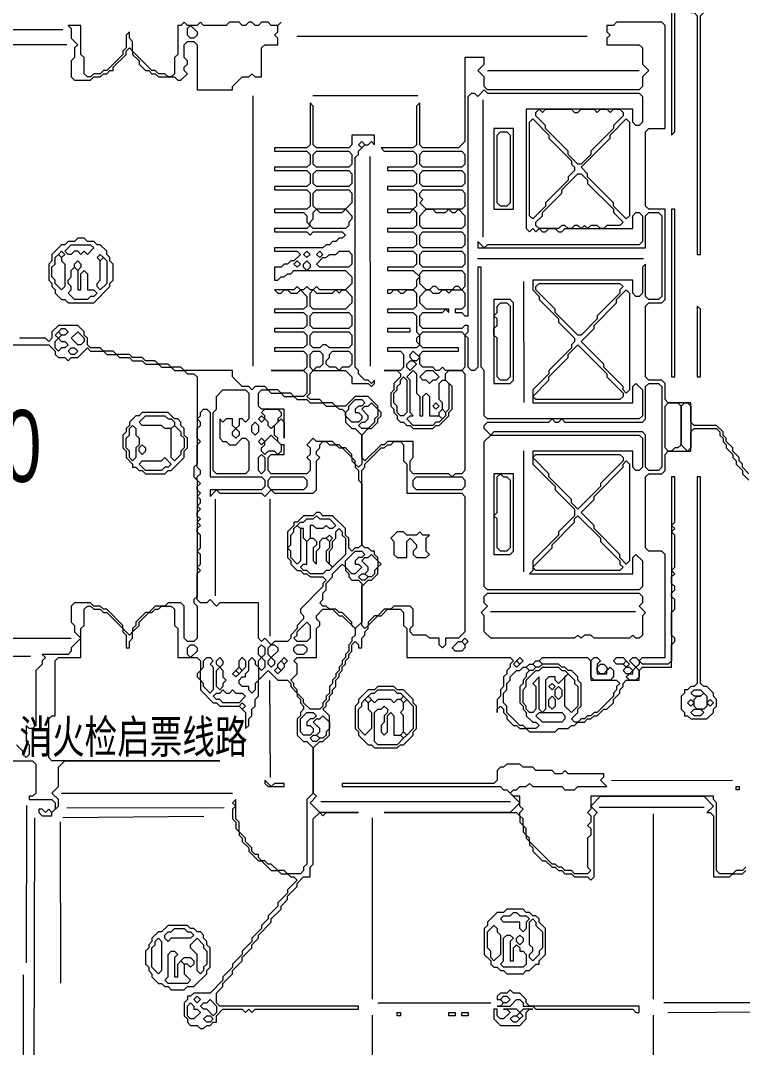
# Model space of a CAD drawing. Extents: x 10 to 1972, y 14 to 1392.
# Drawn here: x 486.3 to 710, y 535.1 to 853.5 of the extents above; entities that cross this region are included whole.
import ezdxf

# ---------------------------------------------------------------- set-up
doc = ezdxf.new("R2010")
doc.units = 0
for name, color, linetype, lineweight in [('OCR_TEXT', 6, 'Continuous', 0), ('TEXT_FALLBACK_OUTLINE', 2, 'Continuous', 0), ('TRACE_CURVE', 6, 'Continuous', 0), ('TRACE_STRAIGHT', 5, 'Continuous', 0), ('TRACE_TEXT_SYMBOL', 6, 'Continuous', 0)]:
    doc.layers.add(name, color=color, linetype=linetype, lineweight=lineweight)
doc.styles.add('wqy-unicode', font='wqy-unicode.lff')

msp = doc.modelspace()

# ---------------------------------------------------------------- linework, layer by layer
at = {"layer": 'TEXT_FALLBACK_OUTLINE', "color": 2}
for points in [[(633, 547), (633, 544), (635, 542), (641, 542), (643, 544), (643, 546), (644, 547), (645, 547), (642, 547), (641, 546), (640, 547), (636, 547), (637, 547), (638, 546), (636, 544), (635, 544), (634, 545), (634, 547)], [(638, 544), (639, 545), (640, 545), (641, 544), (640, 543), (639, 543)], [(640, 545), (641, 546), (642, 545), (641, 544)]]:
    msp.add_lwpolyline(points, close=True, dxfattribs=at)
at = {"layer": 'TRACE_CURVE', "color": 6}
for points in [[(694, 866), (692, 864), (692, 862), (691, 861), (692, 860), (692, 858), (694, 856), (695, 856), (696, 855), (696, 781), (697, 781), (697, 855), (699, 857), (700, 857), (701, 858), (701, 860), (702, 861), (709, 861), (703, 861), (701, 863), (701, 864), (699, 866)], [(646, 825), (647, 826), (648, 825), (649, 826), (657, 826), (658, 825), (659, 825), (660, 826), (664, 826), (665, 825), (666, 826), (668, 826), (669, 825), (670, 826), (672, 826), (673, 825), (673, 824), (670, 821), (670, 820), (663, 813), (663, 812), (660, 809), (659, 809), (656, 812), (656, 813), (649, 820), (649, 821), (646, 824)], [(644, 822), (645, 823), (650, 818), (650, 817), (657, 810), (657, 809), (658, 808), (658, 807), (656, 805), (656, 804), (649, 797), (649, 796), (645, 792), (644, 793)], [(674, 823), (675, 822), (675, 793), (674, 792), (670, 796), (670, 797), (662, 805), (662, 806), (660, 808), (669, 817), (669, 818)], [(591, 815), (592, 816), (593, 815), (592, 814)], [(577, 812), (578, 813), (588, 813), (589, 812), (589, 809), (588, 808), (578, 808), (577, 809)], [(610, 812), (611, 813), (623, 813), (624, 812), (624, 809), (623, 808), (611, 808), (610, 809)], [(577, 806), (578, 807), (588, 807), (589, 806), (589, 803), (588, 802), (578, 802), (577, 803)], [(610, 806), (611, 807), (623, 807), (624, 806), (624, 803), (623, 802), (611, 802), (610, 803)], [(659, 806), (660, 806), (662, 804), (662, 803), (670, 795), (670, 794), (673, 791), (672, 790), (668, 790), (667, 789), (666, 789), (665, 790), (663, 790), (662, 789), (661, 790), (660, 789), (659, 790), (658, 790), (657, 789), (656, 789), (655, 790), (654, 790), (653, 789), (647, 789), (646, 790), (646, 791), (648, 793), (648, 794), (654, 800), (654, 801)], [(577, 800), (578, 801), (588, 801), (589, 800), (589, 797), (587, 795), (578, 795), (577, 796)], [(610, 800), (611, 801), (623, 801), (624, 800), (624, 796), (623, 795), (612, 795), (610, 797), (611, 798), (610, 799)], [(577, 794), (578, 795), (579, 794), (586, 794), (587, 795), (589, 793), (589, 792), (588, 791), (588, 790), (587, 789), (577, 789), (576, 790), (576, 791), (577, 792)], [(612, 795), (614, 795), (615, 794), (618, 794), (619, 795), (620, 794), (621, 794), (622, 795), (624, 793), (624, 790), (623, 789), (611, 789), (610, 790), (610, 793)], [(610, 787), (611, 788), (623, 788), (624, 787), (624, 784), (623, 783), (611, 783), (610, 784)], [(574, 781), (575, 782), (576, 781), (575, 780)], [(584, 781), (585, 782), (588, 782), (589, 781), (589, 778), (588, 777), (579, 777), (578, 778), (580, 780), (581, 780), (582, 781)], [(578, 781), (579, 782), (580, 781), (579, 780)], [(610, 781), (611, 782), (623, 782), (624, 781), (624, 778), (623, 777), (611, 777), (610, 778)], [(571, 778), (572, 779), (573, 778), (572, 777)], [(574, 778), (575, 779), (576, 778), (576, 777), (575, 776), (574, 777)], [(610, 775), (611, 776), (623, 776), (624, 775), (624, 771), (623, 770), (622, 771), (621, 771), (620, 770), (616, 770), (615, 771), (614, 771), (613, 770), (612, 770), (610, 772)], [(646, 771), (647, 772), (672, 772), (673, 771), (672, 770), (672, 769), (665, 762), (665, 761), (660, 756), (659, 756), (652, 763), (652, 764), (646, 770)], [(576, 769), (577, 770), (578, 769), (583, 769), (584, 770), (585, 769), (586, 770), (587, 770), (589, 768), (589, 766), (587, 764), (577, 764), (576, 765)], [(674, 770), (675, 769), (675, 739), (674, 738), (673, 739), (673, 740), (667, 746), (667, 747), (660, 754), (664, 758), (664, 759), (671, 766), (671, 767)], [(576, 762), (577, 763), (588, 763), (589, 762), (589, 759), (588, 758), (577, 758), (576, 759)], [(498, 757), (499, 758), (500, 758), (501, 757), (500, 756), (499, 756)], [(497, 756), (498, 757), (499, 756), (498, 755)], [(497, 754), (498, 755), (499, 754), (500, 754), (501, 753), (500, 752), (499, 752), (498, 751), (497, 752)], [(504, 757), (506, 755), (506, 754), (505, 753), (504, 753), (502, 755)], [(576, 756), (577, 757), (588, 757), (589, 756), (589, 753), (588, 752), (582, 752), (581, 753), (580, 753), (579, 752), (577, 752), (576, 753)], [(610, 756), (611, 757), (623, 757), (624, 756), (624, 746), (623, 745), (618, 745), (617, 746), (616, 745), (615, 745), (614, 746), (611, 746), (610, 747), (610, 750), (611, 751), (622, 751), (622, 752), (611, 752), (610, 753)], [(501, 751), (502, 752), (503, 752), (504, 751), (503, 750), (502, 750)], [(659, 753), (668, 744), (668, 743), (673, 738), (673, 737), (672, 736), (646, 736), (645, 737), (650, 742), (650, 743), (656, 749), (656, 750)], [(576, 750), (577, 751), (579, 751), (580, 750), (580, 747), (579, 746), (578, 746), (577, 745), (576, 746)], [(582, 750), (583, 751), (588, 751), (589, 750), (589, 747), (588, 746), (586, 746), (585, 745), (584, 746), (582, 746), (581, 747), (581, 748), (582, 749)], [(607, 750), (608, 751), (610, 749), (609, 748), (608, 748), (607, 749)], [(606, 747), (607, 748), (608, 748), (609, 747), (607, 745), (606, 746)], [(608, 745), (609, 744), (609, 738), (610, 737), (610, 731), (611, 731), (611, 737), (612, 738), (613, 737), (613, 731), (616, 731), (617, 730), (616, 729), (615, 729), (614, 728), (608, 728), (606, 730), (607, 731), (608, 731), (607, 732), (607, 742), (606, 743)], [(612, 745), (614, 745), (616, 743), (615, 742), (614, 742), (613, 741), (612, 742), (611, 742), (610, 743)], [(604, 742), (605, 743), (606, 742), (606, 732), (605, 731), (604, 731), (603, 732), (603, 734), (602, 735), (602, 738), (603, 739), (603, 740), (604, 741)], [(616, 741), (617, 742), (618, 742), (619, 741), (619, 733), (618, 732), (617, 733), (617, 735), (616, 736)], [(549, 739), (556, 739), (557, 738), (557, 730), (556, 729), (555, 730), (554, 730), (554, 728), (553, 727), (552, 728), (552, 730), (550, 730), (549, 729), (548, 730), (548, 724), (549, 723), (550, 723), (551, 722), (553, 722), (555, 724), (556, 724), (557, 723), (557, 714), (556, 713), (547, 713), (546, 714), (546, 732), (547, 733), (547, 737)], [(560, 738), (561, 739), (563, 739), (564, 738), (567, 738), (568, 737), (571, 737), (572, 736), (575, 736), (576, 735), (580, 735), (581, 734), (584, 734), (585, 733), (586, 733), (587, 732), (587, 729), (589, 727), (590, 727), (592, 725), (592, 716), (591, 715), (590, 716), (590, 717), (589, 718), (589, 719), (587, 721), (586, 721), (585, 722), (584, 722), (583, 723), (578, 723), (577, 724), (575, 722), (576, 721), (576, 719), (575, 718), (576, 717), (576, 714), (575, 713), (564, 713), (563, 714), (563, 718), (564, 719), (568, 719), (568, 722), (567, 722), (566, 723), (566, 724), (565, 725), (565, 728), (567, 730), (568, 729), (568, 724), (568, 733), (561, 733), (560, 734)], [(680, 740), (681, 741), (684, 741), (685, 740), (685, 715), (684, 714), (681, 714), (680, 715), (680, 725), (679, 726), (633, 726), (632, 725), (630, 727), (630, 728), (631, 729), (650, 729), (651, 730), (652, 729), (653, 729), (654, 730), (655, 729), (679, 729), (680, 730)], [(590, 736), (592, 736), (593, 735), (592, 734), (591, 734), (590, 733), (590, 732), (591, 732), (592, 731), (592, 730), (591, 729), (589, 729), (587, 731), (587, 732), (588, 733), (588, 734)], [(561, 732), (562, 733), (566, 733), (567, 732), (567, 731), (566, 730), (566, 729), (564, 727), (563, 728), (563, 729), (562, 730), (562, 731)], [(594, 734), (595, 735), (597, 733), (597, 731), (596, 730), (596, 729), (594, 727), (592, 727), (591, 728), (592, 729), (593, 729), (594, 730), (594, 731), (592, 733), (593, 734)], [(614, 734), (615, 735), (616, 734), (615, 733)], [(616, 732), (617, 733), (618, 732), (618, 731), (617, 730), (616, 731)], [(686, 734), (687, 735), (690, 735), (691, 734), (691, 722), (690, 721), (689, 721), (688, 720), (687, 720), (686, 721)], [(691, 734), (692, 735), (693, 735), (694, 734), (694, 721), (693, 720), (691, 722)], [(560, 730), (561, 731), (562, 730), (561, 729)], [(552, 726), (553, 727), (554, 726), (554, 725), (553, 724), (552, 725)], [(558, 728), (559, 729), (560, 728), (560, 726), (559, 725), (558, 726)], [(560, 723), (561, 724), (562, 723), (561, 722)], [(564, 725), (567, 722), (567, 720), (566, 719), (565, 720), (563, 720), (562, 719), (561, 720), (561, 721), (562, 722), (562, 723)], [(601, 722), (602, 723), (604, 723), (605, 722), (605, 717), (606, 716), (606, 707), (623, 707), (624, 706), (624, 664), (622, 662), (618, 662), (618, 660), (617, 659), (616, 660), (616, 662), (613, 662), (612, 663), (608, 663), (607, 664), (607, 665), (608, 666), (608, 671), (607, 672), (602, 672), (601, 671), (599, 671), (597, 669), (596, 669), (594, 667), (594, 666), (593, 665), (592, 666), (592, 678), (594, 680), (595, 680), (597, 682), (597, 684), (598, 685), (597, 686), (597, 687), (596, 688), (596, 689), (595, 689), (594, 690), (593, 690), (592, 691), (592, 714), (593, 715), (593, 716), (598, 721), (599, 721), (600, 722)], [(632, 725), (678, 725), (679, 724), (679, 715), (678, 714), (677, 714), (676, 715), (676, 720), (645, 720), (645, 716), (652, 709), (652, 708), (658, 702), (658, 700), (653, 695), (653, 694), (645, 686), (645, 683), (644, 682), (676, 682), (676, 687), (677, 688), (679, 686), (679, 678), (678, 677), (631, 677), (630, 678), (630, 723)], [(560, 718), (561, 719), (562, 718), (562, 714), (561, 713), (560, 714)], [(645, 718), (646, 719), (672, 719), (673, 718), (673, 717), (666, 710), (666, 709), (659, 702), (657, 704), (657, 705), (650, 712), (650, 713)], [(673, 716), (674, 717), (675, 716), (675, 686), (674, 685), (672, 687), (672, 688), (664, 696), (664, 697), (660, 701), (664, 705), (664, 706), (673, 715)], [(563, 711), (564, 712), (574, 712), (575, 711), (575, 709), (574, 708), (564, 708), (563, 709)], [(608, 711), (609, 712), (623, 712), (624, 711), (624, 709), (623, 708), (609, 708), (608, 709)], [(696, 712), (696, 648), (695, 647), (694, 647), (693, 646), (692, 646), (692, 645), (691, 644), (691, 640), (692, 639), (692, 638), (693, 638), (694, 637), (699, 637), (701, 639), (701, 640), (702, 641), (702, 643), (701, 644), (701, 645), (699, 647), (698, 647), (697, 648), (697, 712)], [(577, 699), (578, 700), (579, 699), (582, 699), (584, 697), (583, 696), (582, 696), (581, 697), (580, 696), (578, 696), (577, 697), (576, 697), (576, 693), (575, 692), (574, 693), (574, 696), (573, 696), (572, 697), (573, 698), (574, 698), (575, 699)], [(658, 699), (659, 700), (666, 693), (666, 692), (672, 686), (672, 685), (673, 684), (672, 683), (646, 683), (645, 684), (651, 690), (651, 691), (658, 698)], [(571, 696), (572, 697), (573, 696), (573, 686), (572, 685), (570, 687), (570, 689), (569, 690), (570, 691), (570, 694), (571, 695)], [(584, 695), (585, 696), (586, 695), (586, 694), (587, 693), (587, 688), (583, 684), (582, 685), (582, 689), (583, 690), (583, 692), (584, 693)], [(575, 692), (576, 693), (577, 693), (578, 692), (578, 691), (577, 690), (577, 686), (578, 685), (578, 689), (579, 690), (579, 692), (580, 693), (581, 693), (582, 692), (582, 690), (581, 689), (581, 686), (583, 684), (582, 683), (581, 683), (580, 682), (576, 682), (575, 683), (574, 683), (573, 684), (574, 685), (575, 685)], [(581, 693), (582, 694), (583, 693), (582, 692)], [(590, 689), (592, 689), (593, 688), (592, 687), (591, 687), (590, 686), (590, 685), (591, 685), (592, 684), (590, 682), (589, 682), (587, 684), (587, 686)], [(594, 687), (595, 688), (597, 686), (597, 684), (596, 683), (596, 682), (595, 681), (594, 681), (593, 682), (594, 683), (594, 684), (592, 686), (593, 687)], [(586, 685), (587, 684), (587, 683), (588, 682), (588, 681), (589, 680), (591, 680), (592, 679), (592, 667), (590, 665), (589, 666), (589, 667), (586, 670), (585, 670), (584, 671), (582, 671), (581, 672), (580, 672), (579, 673), (580, 674), (580, 676), (581, 677), (581, 679), (583, 681), (583, 682)], [(591, 681), (592, 682), (593, 682), (594, 681), (593, 680), (592, 680)], [(630, 675), (631, 676), (678, 676), (679, 675), (679, 673), (678, 672), (680, 670), (679, 669), (679, 663), (678, 662), (677, 662), (676, 663), (675, 662), (664, 662), (663, 663), (661, 663), (660, 662), (659, 663), (658, 662), (632, 662), (630, 664), (630, 669), (629, 670), (631, 672), (630, 673)], [(580, 671), (583, 671), (585, 669), (586, 669), (590, 665), (590, 663), (589, 662), (589, 661), (588, 660), (588, 658), (587, 657), (587, 656), (586, 655), (586, 654), (585, 653), (585, 652), (584, 651), (584, 650), (583, 649), (583, 648), (582, 647), (582, 645), (581, 644), (581, 643), (580, 642), (580, 641), (579, 640), (576, 640), (574, 642), (574, 643), (572, 645), (572, 646), (571, 647), (571, 648), (570, 649), (572, 651), (572, 654), (571, 655), (572, 656), (578, 656), (578, 665), (579, 666), (579, 667), (578, 668), (578, 669)], [(575, 667), (576, 666), (576, 662), (575, 661), (572, 661), (571, 662), (572, 663), (572, 664)], [(538, 659), (539, 660), (540, 660), (541, 659), (541, 658), (539, 656), (538, 657)], [(560, 659), (561, 660), (562, 659), (562, 657), (561, 656), (560, 657)], [(563, 659), (564, 660), (565, 660), (566, 659), (566, 658), (564, 656), (563, 657)], [(571, 659), (572, 660), (574, 660), (575, 659), (575, 658), (574, 657), (572, 657), (571, 658)], [(622, 661), (623, 661), (624, 660), (624, 659), (623, 658), (621, 658), (620, 659)], [(623, 661), (624, 662), (625, 661), (624, 660)], [(543, 655), (544, 656), (545, 656), (546, 655), (545, 654), (546, 653), (546, 646), (545, 645), (543, 647), (543, 648), (542, 649), (542, 652), (543, 653)], [(547, 655), (548, 656), (549, 655), (549, 654), (548, 653), (547, 654)], [(557, 655), (558, 656), (559, 655), (559, 654), (560, 653), (560, 649), (559, 648), (559, 646), (558, 645), (557, 646), (557, 647), (555, 647), (554, 648), (554, 649), (555, 650), (556, 650), (556, 651), (557, 652)], [(554, 655), (555, 656), (556, 655), (556, 653), (555, 652), (554, 653)], [(560, 655), (561, 656), (562, 655), (562, 653), (561, 652), (560, 653)], [(563, 655), (564, 656), (565, 655), (565, 654), (564, 653), (563, 654)], [(567, 655), (568, 656), (569, 655), (568, 654)], [(640, 655), (641, 656), (642, 655), (641, 654)], [(647, 655), (648, 656), (662, 656), (663, 655), (663, 649), (671, 649), (672, 648), (671, 647), (671, 646), (670, 645), (670, 644), (665, 639), (664, 639), (663, 638), (662, 638), (661, 637), (660, 637), (659, 636), (658, 636), (657, 637), (659, 639), (659, 640), (660, 641), (660, 648), (659, 649), (659, 650), (657, 652), (656, 652), (655, 653), (654, 653), (653, 654), (648, 654)], [(663, 655), (664, 656), (665, 656), (666, 655), (665, 654), (665, 651), (668, 651), (668, 652), (669, 653), (670, 652), (670, 650), (669, 649), (664, 649), (663, 650)], [(670, 655), (671, 656), (673, 656), (674, 655), (673, 654), (671, 654)], [(675, 655), (676, 656), (677, 656), (678, 655), (678, 654), (677, 653)], [(547, 652), (548, 653), (549, 652), (549, 650), (550, 649), (549, 648), (549, 647), (548, 646), (547, 647)], [(553, 652), (554, 653), (555, 652), (554, 651)], [(565, 652), (566, 653), (567, 652), (566, 651)], [(566, 654), (567, 655), (568, 654), (568, 653), (567, 652), (566, 653)], [(641, 652), (642, 653), (643, 653), (644, 652), (643, 651), (643, 650), (642, 649), (642, 648), (641, 647), (641, 642), (642, 641), (642, 640), (643, 639), (643, 638), (645, 636), (646, 636), (647, 635), (646, 634), (643, 634), (642, 635), (641, 635), (637, 639), (637, 641), (636, 642), (636, 645), (637, 646), (637, 648), (638, 649), (638, 650), (640, 652)], [(639, 654), (640, 655), (641, 654), (640, 653)], [(647, 652), (648, 653), (653, 653), (654, 652), (655, 652), (656, 651), (653, 648), (652, 649), (652, 650), (650, 650), (649, 649), (649, 640), (648, 639), (647, 640), (647, 650), (645, 648), (646, 647), (646, 640), (645, 639), (644, 639), (643, 640), (643, 641), (642, 642), (642, 646), (643, 647), (643, 649), (646, 652)], [(643, 653), (644, 654), (645, 654), (646, 653), (645, 652), (644, 652)], [(645, 654), (646, 655), (647, 655), (648, 654), (647, 653), (646, 653)], [(665, 653), (666, 654), (667, 654), (668, 653), (668, 652), (667, 651), (666, 651), (665, 652)], [(673, 654), (674, 655), (675, 654), (674, 653)], [(673, 652), (674, 653), (675, 653), (676, 652), (675, 651), (674, 651)], [(676, 652), (677, 653), (678, 652), (678, 650), (677, 649), (675, 649), (674, 650), (675, 651), (676, 651)], [(552, 651), (553, 652), (554, 651), (553, 650)], [(655, 650), (656, 651), (658, 649), (658, 648), (659, 647), (659, 641), (657, 639), (655, 641)], [(650, 647), (651, 648), (652, 647), (651, 646)], [(652, 646), (653, 647), (654, 646), (654, 644), (653, 643), (652, 644)], [(548, 645), (549, 646), (550, 645), (551, 645), (552, 646), (553, 645), (555, 645), (556, 644), (554, 642), (549, 642), (548, 643), (547, 643), (546, 644), (547, 645)], [(650, 643), (651, 644), (652, 643), (652, 641), (651, 640), (650, 641)], [(694, 645), (695, 646), (697, 646), (698, 645), (697, 644), (695, 644)], [(697, 644), (698, 645), (699, 644), (699, 641), (698, 640), (696, 640), (695, 641), (695, 643), (696, 644)], [(554, 641), (555, 642), (556, 641), (555, 640)], [(693, 642), (694, 643), (695, 642), (694, 641)], [(694, 639), (695, 640), (697, 640), (698, 639), (697, 638), (695, 638)], [(699, 642), (700, 643), (701, 642), (700, 641)], [(575, 639), (577, 639), (578, 638), (577, 637), (576, 637), (575, 636), (575, 635), (576, 635), (577, 634), (577, 633), (576, 632), (574, 632), (573, 633), (573, 637)], [(579, 637), (580, 638), (582, 636), (582, 634), (581, 633), (581, 632), (580, 631), (579, 631), (578, 632), (579, 633), (579, 634), (577, 636), (578, 637)], [(646, 638), (647, 639), (654, 639), (655, 638), (655, 637), (654, 636), (648, 636)], [(576, 631), (577, 632), (578, 632), (579, 631), (578, 630), (577, 630)], [(540, 550), (541, 551), (542, 550), (541, 549)], [(538, 548), (539, 549), (540, 548), (540, 547), (541, 547), (542, 546), (540, 544), (539, 544), (538, 545)], [(544, 549), (545, 550), (547, 548), (547, 546), (546, 545), (544, 547), (543, 547), (542, 548), (543, 549)], [(543, 544), (544, 545), (545, 545), (546, 544), (545, 543), (544, 543)]]:
    msp.add_lwpolyline(points, close=True, dxfattribs=at)
for points in [[(671, 853), (670, 852), (668, 852), (668, 850), (669, 849), (668, 848), (668, 846), (678, 846), (679, 845), (679, 840), (681, 838), (679, 836), (679, 833), (678, 832), (631, 832), (630, 833), (630, 836), (628, 838), (630, 840), (630, 842), (624, 842), (624, 816), (622, 814), (611, 814), (610, 815), (610, 828), (609, 827), (609, 815), (608, 814), (598, 814), (599, 813), (608, 813), (609, 812), (609, 809), (608, 808), (600, 808), (600, 807), (608, 807), (609, 806), (609, 803), (608, 802), (600, 802), (600, 801), (608, 801), (609, 800), (609, 796), (608, 795), (600, 795), (600, 794), (607, 794), (608, 795), (609, 794), (609, 790), (608, 789), (600, 789), (600, 788), (608, 788), (609, 787), (609, 784), (608, 783), (600, 783), (600, 782), (608, 782), (609, 781)], [(712, 713), (710, 715), (710, 716), (709, 717), (709, 718), (707, 720), (707, 721), (705, 723), (705, 724), (704, 725), (704, 726), (702, 728), (695, 728), (694, 729), (694, 735), (687, 735), (686, 736), (686, 741), (685, 742), (681, 742), (680, 743), (680, 765), (681, 766), (685, 766), (686, 767), (686, 795), (681, 795), (680, 796), (680, 819), (681, 820), (686, 820), (686, 852), (685, 853), (671, 853)], [(676, 735), (676, 740), (677, 741), (679, 739), (679, 731), (678, 730), (631, 730), (630, 731), (630, 745), (629, 746), (629, 777), (628, 777), (628, 746), (627, 745), (626, 745), (625, 746), (625, 755), (624, 756), (625, 757), (625, 759), (624, 759), (623, 758), (611, 758), (610, 759), (610, 762), (611, 763), (617, 763), (618, 764), (619, 763), (619, 764), (612, 764), (610, 766), (610, 768), (612, 770), (613, 770), (614, 769), (616, 769), (617, 770), (618, 770), (619, 769), (620, 770), (623, 770), (624, 769), (624, 765), (623, 764), (621, 764), (621, 763), (623, 763), (624, 762), (625, 762), (625, 830), (626, 831), (627, 831), (628, 830), (630, 832)], [(630, 832), (631, 831), (678, 831), (679, 830), (679, 822), (678, 821), (677, 821), (676, 822), (676, 826), (643, 826), (643, 789), (644, 788), (645, 789), (646, 788), (647, 789), (648, 788), (649, 788), (650, 789), (652, 789), (653, 788), (654, 788), (655, 789), (676, 789), (676, 793), (677, 794), (678, 794), (679, 793), (679, 785), (678, 784), (631, 784), (630, 783), (628, 785), (628, 783), (680, 783), (680, 793), (681, 794), (684, 794), (685, 793), (685, 768), (684, 767), (681, 767), (680, 768), (680, 778), (679, 777), (679, 769), (678, 768), (677, 768), (676, 769), (676, 773), (645, 773), (645, 770), (647, 768), (647, 767), (653, 761), (653, 760), (658, 755), (658, 754), (657, 753), (657, 752), (650, 745), (650, 744), (645, 739), (645, 735), (676, 735)], [(588, 814), (578, 814), (577, 815), (577, 827), (576, 828), (576, 815), (575, 814), (565, 814), (565, 813), (575, 813), (576, 812), (576, 809), (575, 808), (565, 808), (565, 807), (575, 807), (576, 806), (576, 803), (575, 802), (565, 802), (565, 801), (575, 801), (576, 800), (576, 796), (575, 795), (565, 795), (565, 794), (574, 794), (575, 793), (575, 791), (576, 790), (575, 789), (565, 789), (565, 788), (575, 788), (576, 787), (577, 788), (586, 788), (587, 787), (586, 786), (585, 786), (584, 785), (583, 785), (582, 784), (581, 784), (580, 783), (565, 783), (565, 782), (572, 782), (573, 781), (571, 779), (570, 779), (569, 778), (568, 778), (567, 777), (565, 777), (565, 773), (566, 773), (567, 774), (568, 774), (569, 775), (570, 775), (571, 776), (587, 776)], [(618, 744), (619, 745), (623, 745), (624, 744), (624, 714), (623, 713), (621, 713), (620, 712), (619, 713), (608, 713), (607, 714), (607, 717), (608, 718), (608, 723), (600, 723), (599, 722), (598, 722), (593, 717), (592, 718), (592, 725), (594, 727), (595, 727), (597, 729), (597, 730), (598, 731), (598, 732), (597, 733), (597, 734), (594, 737), (590, 737), (587, 734), (584, 734), (583, 735), (580, 735), (579, 736), (576, 736), (575, 737), (576, 738), (576, 744), (577, 745), (587, 745), (589, 743), (589, 741), (594, 741), (595, 740), (596, 741), (596, 742), (595, 741), (594, 742), (593, 742), (591, 744), (591, 745), (590, 746), (590, 811), (591, 812), (591, 813), (593, 815), (594, 815), (595, 816), (596, 815), (596, 818), (589, 818), (589, 815), (588, 814)], [(609, 781), (609, 778), (608, 777), (600, 777), (600, 776), (608, 776), (610, 774), (609, 773), (609, 771), (608, 770), (600, 770), (600, 769), (601, 769), (602, 770), (603, 770), (604, 769), (605, 769), (606, 770), (608, 770), (609, 769), (609, 765), (608, 764), (600, 764), (600, 763), (608, 763), (609, 762), (609, 757), (610, 756), (609, 755), (609, 754), (610, 753), (609, 752), (600, 752), (600, 751), (604, 751), (605, 750), (605, 746), (604, 745), (599, 745), (603, 745), (604, 744), (604, 743), (602, 741), (602, 739), (601, 738), (601, 734), (602, 733), (602, 732), (603, 731), (603, 730), (604, 729), (605, 729), (606, 728), (607, 728), (608, 727), (614, 727), (615, 728), (616, 728), (619, 731), (619, 732), (620, 733), (620, 740), (618, 742), (618, 744)], [(587, 776), (589, 774), (589, 772), (587, 770), (579, 770), (578, 771), (577, 770), (576, 770), (575, 771), (574, 770), (573, 770), (572, 771), (571, 770), (565, 770), (566, 769), (567, 769), (568, 770), (569, 770), (570, 769), (572, 769), (573, 770), (575, 768), (575, 765), (574, 764), (565, 764), (565, 763), (574, 763), (575, 762), (575, 759), (574, 758), (565, 758), (565, 757), (574, 757), (575, 756), (575, 753), (574, 752), (565, 752), (565, 751), (574, 751), (575, 750), (575, 746), (574, 745), (564, 745), (574, 745), (575, 744), (575, 738), (574, 737), (571, 737), (570, 738), (567, 738), (566, 739), (563, 739), (562, 740), (559, 740), (558, 739), (557, 740), (555, 740), (552, 743), (552, 745), (537, 745), (536, 746), (533, 746), (532, 747), (529, 747)], [(529, 747), (528, 748), (525, 748), (524, 749), (521, 749), (520, 750), (516, 750), (515, 751), (512, 751), (511, 752), (508, 752), (507, 753), (507, 755), (506, 756), (506, 757), (504, 759), (498, 759), (496, 757), (496, 755), (495, 754), (494, 755), (486, 755)], [(464, 753), (495, 753), (497, 751), (497, 750), (498, 749), (500, 749), (501, 748), (502, 749), (504, 749), (507, 752), (508, 751), (512, 751), (513, 750), (516, 750), (517, 749), (520, 749), (521, 748), (524, 748), (525, 747), (529, 747), (530, 746), (533, 746), (534, 745), (537, 745), (538, 744), (540, 744), (541, 743), (541, 716), (540, 715), (540, 712), (541, 711), (541, 675)], [(542, 732), (543, 733), (544, 733), (545, 732), (545, 712), (561, 712), (562, 711), (562, 709), (561, 708), (545, 708), (545, 706), (547, 708), (548, 707), (561, 707), (562, 706), (564, 708), (565, 707), (577, 707), (578, 708), (578, 717), (579, 718), (578, 719), (578, 720), (579, 721), (579, 722), (580, 723), (581, 723), (582, 722), (584, 722), (585, 721), (586, 721), (589, 718), (589, 717), (590, 716), (590, 715), (591, 714), (591, 711), (592, 710), (592, 691), (591, 690), (590, 690), (589, 689), (588, 690), (588, 693), (587, 694), (587, 696), (583, 700), (580, 700), (579, 701), (578, 701), (577, 700), (574, 700), (572, 698), (571, 698), (571, 697), (569, 695), (569, 687), (570, 686), (570, 685), (572, 683), (573, 683), (574, 682), (575, 682), (576, 681)], [(576, 681), (580, 681), (581, 680), (580, 679), (580, 678), (573, 671), (573, 670), (574, 669), (574, 668), (572, 666), (572, 665), (570, 663), (570, 662), (569, 661), (565, 661), (564, 660), (562, 662), (561, 661), (560, 662), (560, 673), (548, 673), (547, 672), (545, 674), (544, 673), (542, 673), (541, 674), (541, 682), (542, 683), (541, 684), (542, 685), (542, 688), (541, 689), (542, 690), (542, 694), (541, 695), (541, 696), (542, 697), (541, 698), (542, 699), (541, 700), (541, 701), (542, 702), (541, 703), (542, 704), (542, 705), (541, 706), (542, 707), (541, 708), (541, 709), (542, 710), (541, 711), (541, 712), (542, 713), (542, 714), (541, 715), (541, 722), (542, 723), (541, 724), (541, 727), (542, 728), (542, 729), (541, 730), (542, 731), (542, 732)], [(689, 684), (689, 694), (688, 695), (689, 696), (688, 697), (689, 698), (689, 712), (688, 712), (688, 655), (687, 654), (679, 654), (678, 655), (679, 656), (686, 656), (686, 688), (685, 689), (681, 689), (680, 690), (680, 712), (681, 713), (685, 713), (686, 714), (686, 719), (687, 720), (694, 720), (694, 726), (695, 727), (702, 727), (703, 726), (703, 725), (704, 724), (704, 723), (705, 722), (705, 721), (707, 719), (707, 718), (708, 717), (708, 716), (710, 714), (710, 713), (712, 711)], [(606, 656), (638, 656), (639, 655), (638, 654), (638, 653), (637, 652), (637, 651), (636, 650), (636, 647), (635, 646), (635, 644), (634, 643), (634, 639), (634, 640), (635, 641), (636, 640), (636, 639), (637, 638), (637, 637), (639, 635), (640, 635), (641, 634), (643, 634), (644, 633), (652, 633), (653, 634), (656, 634), (657, 635), (658, 635), (659, 636), (661, 636), (662, 637), (663, 637), (664, 638), (665, 638), (667, 640), (668, 640), (670, 642), (670, 643), (672, 645), (672, 646), (673, 647), (673, 648), (674, 649), (678, 649), (678, 652), (679, 653), (688, 653), (688, 660), (689, 661), (689, 662), (688, 663), (688, 670), (689, 671), (689, 674), (688, 675), (688, 676), (689, 677), (689, 678), (688, 679), (688, 681), (689, 682), (688, 683), (689, 684)], [(541, 675), (540, 674), (540, 673), (541, 672), (541, 662), (540, 661), (538, 661), (537, 662), (537, 672), (536, 673), (532, 673), (531, 672), (528, 672), (526, 670), (525, 670), (522, 667), (522, 666), (521, 665), (521, 664), (520, 663), (518, 665), (518, 666), (513, 671), (512, 671), (511, 672), (509, 672), (508, 673), (503, 673), (502, 672), (502, 667), (503, 666), (503, 664), (505, 662), (502, 659), (502, 658), (501, 657), (493, 657), (494, 656), (493, 655), (493, 654), (491, 652), (491, 635), (490, 634), (489, 634), (488, 635), (488, 630), (489, 629), (489, 626), (488, 625), (487, 626), (487, 627), (485, 629)], [(495, 609), (494, 608), (493, 609), (492, 609), (492, 608), (493, 607), (496, 607), (496, 608), (498, 610), (498, 612), (496, 614), (498, 616), (498, 622), (500, 624), (548, 624), (496, 624), (495, 625), (495, 637), (496, 638), (497, 638), (497, 655), (498, 656), (505, 656), (505, 665), (506, 666), (506, 671), (507, 672), (508, 672), (509, 671), (511, 671), (512, 670), (513, 670), (518, 665), (518, 664), (519, 663), (519, 659), (520, 659), (520, 661), (521, 662), (521, 664), (523, 666), (523, 667), (526, 670), (527, 670), (528, 671), (529, 671), (530, 672), (533, 672), (534, 671), (534, 666), (535, 665), (535, 656), (541, 656), (542, 655), (542, 652), (541, 651), (541, 650), (542, 649), (542, 646), (546, 642), (547, 642), (548, 641), (554, 641), (556, 639)], [(560, 569), (560, 570), (564, 574), (564, 575), (567, 578), (567, 579), (569, 581), (569, 582), (572, 585), (572, 586), (574, 588), (576, 588), (576, 591), (577, 592), (577, 606), (579, 608), (580, 607), (581, 608), (591, 608), (579, 608), (576, 611), (578, 613), (577, 614), (577, 628), (579, 630), (580, 630), (582, 632), (582, 638), (580, 640), (581, 641), (581, 642), (582, 643), (582, 644), (583, 645), (583, 646), (584, 647), (584, 649), (585, 650), (585, 651), (586, 652), (586, 653), (587, 654), (587, 655), (588, 656), (588, 657), (589, 658), (589, 660), (590, 661), (591, 660), (591, 659), (592, 659), (592, 662), (593, 663), (593, 664), (594, 665), (594, 666), (597, 669), (598, 669), (600, 671), (604, 671), (605, 670), (605, 666), (606, 665), (606, 656)], [(556, 639), (556, 634), (557, 635), (557, 637), (558, 638), (558, 640), (559, 641), (559, 643), (560, 644), (560, 649), (563, 652), (566, 649), (569, 649), (570, 648), (570, 647), (572, 645), (572, 644), (573, 643), (573, 642), (574, 641), (574, 640), (573, 639), (573, 638), (572, 637), (572, 632), (574, 630), (575, 630), (577, 628), (577, 614), (575, 612), (575, 592), (574, 591), (574, 590), (573, 589), (569, 589), (568, 590), (566, 590), (564, 592), (563, 592), (562, 593), (561, 593), (560, 594), (560, 595), (559, 595), (558, 596), (558, 597), (556, 599), (556, 600), (554, 602), (554, 605), (553, 606), (553, 612), (552, 611), (553, 610), (552, 609), (552, 606), (553, 605), (553, 603), (554, 602), (554, 601), (555, 600), (555, 599), (557, 597), (557, 596)], [(480, 624), (490, 624), (491, 623), (491, 614), (490, 613), (489, 613), (489, 612), (496, 612), (497, 611), (497, 609), (496, 608), (495, 609)], [(641, 616), (643, 616), (644, 617), (645, 616), (654, 616), (655, 615), (658, 615), (659, 616), (668, 616), (666, 618), (667, 619), (667, 620), (656, 620), (655, 621), (654, 620), (652, 620), (651, 621), (646, 621), (645, 622), (642, 622), (641, 623), (637, 623), (636, 622), (635, 622), (634, 621), (634, 618), (633, 617), (586, 617), (586, 616), (635, 616), (636, 615), (637, 615), (641, 611), (638, 608), (599, 608), (640, 608), (641, 607), (641, 605), (642, 604), (642, 602), (643, 601), (643, 600), (644, 599), (644, 598), (645, 597), (645, 596), (648, 593), (649, 593), (651, 591), (652, 591), (653, 590), (654, 590), (655, 589), (657, 589), (658, 588), (662, 588), (663, 587), (664, 588), (664, 607), (665, 608), (663, 610), (666, 613), (698, 613), (701, 610)], [(711, 591), (710, 590), (708, 590), (707, 589), (703, 589), (702, 590), (702, 611), (701, 612), (701, 613), (663, 613), (663, 609), (662, 608), (663, 607), (663, 605), (662, 604), (663, 603), (663, 601), (662, 600), (662, 591), (663, 590), (662, 589), (658, 589), (657, 590), (655, 590), (654, 591), (653, 591), (652, 592), (651, 592), (644, 599), (644, 600), (643, 601), (643, 603), (642, 604), (642, 606), (641, 607), (641, 608), (642, 609), (641, 610), (641, 613), (639, 613), (638, 614), (639, 615), (640, 615), (641, 616)], [(701, 610), (699, 608), (700, 608), (701, 607), (701, 588), (706, 588), (707, 589), (710, 589), (711, 590)], [(557, 596), (560, 593), (561, 593), (564, 590), (566, 590), (567, 589), (569, 589), (570, 588), (571, 588), (572, 587), (569, 584), (569, 583), (566, 580), (566, 579), (563, 576), (563, 575), (561, 573), (561, 572), (558, 569), (558, 568), (555, 565), (555, 564), (552, 561), (552, 560), (549, 557), (549, 556), (545, 552), (540, 552), (539, 551), (538, 551), (538, 550), (537, 549), (537, 545), (538, 544), (538, 543), (539, 542), (541, 542), (542, 541), (543, 541), (544, 542), (545, 542), (546, 543), (547, 543), (547, 545), (549, 547), (555, 547), (556, 546), (557, 547), (558, 546), (559, 547), (591, 547), (591, 548), (548, 548), (547, 549), (547, 552), (549, 554), (549, 555), (552, 558), (552, 559), (555, 562), (555, 563), (558, 566), (558, 567), (560, 569)]]:
    msp.add_lwpolyline(points, dxfattribs=at)
at = {"layer": 'TRACE_STRAIGHT', "color": 5}
for p, q in [((364.37, 850.56), (499.38, 850.75)), ((571.88, 848.63), (661.88, 848.7)), ((364.37, 846.03), (500.63, 846.12)), ((631, 838), (678, 838)), ((558.31, 830.13), (558.32, 746.38)), ((576.87, 830.24), (609.38, 830.26)), ((629.6, 786.37), (629.65, 828.88)), ((594.56, 811.38), (594.59, 746.38)), ((627.87, 779.75), (679.38, 779.75)), ((642.19, 772.63), (642.25, 735.13)), ((642.21, 682.62), (642.24, 720.12)), ((546.69, 675.12), (546.7, 705.13)), ((563.59, 662.62), (563.59, 705.12)), ((631.88, 670.3), (676.88, 670.3)), ((363, 662), (502, 662)), ((343.13, 656.53), (489.38, 656.43)), ((563.46, 648.88), (563.64, 618.88)), ((669.37, 617.93), (706.88, 617.97)), ((499, 614), (552, 614)), ((579.38, 611.36), (638.13, 611.4)), ((488.09, 561.38), (488.19, 610.13)), ((500.62, 609.4), (549.38, 609.57)), ((665.62, 609.59), (698.12, 609.59)), ((490.33, 480.13), (490.71, 606.37)), ((498.58, 605.13), (498.62, 555.12)), ((499.37, 606.44), (543.13, 606.87)), ((595.27, 606.38), (595.27, 550.13)), ((682.36, 607.62), (682.37, 550.12)), ((487.15, 475.12), (487.21, 557.62)), ((597, 549), (632, 549)), ((685.62, 549.1), (719.37, 549.14)), ((595.26, 545.13), (595.29, 485.13)), ((682.33, 545.12), (682.45, 493.87)), ((686.87, 545.98), (719.38, 546.19))]:
    msp.add_line(p, q, dxfattribs=at)
at = {"layer": 'TRACE_TEXT_SYMBOL', "color": 6}
for points in [[(688, 866), (688, 818), (689, 819), (689, 858), (688, 859), (688, 860), (689, 861), (689, 865)], [(538, 851), (539, 852), (541, 850), (541, 849), (540, 848), (539, 848), (538, 849)], [(633, 820), (633, 795), (639, 795), (639, 820)], [(634, 818), (635, 819), (637, 819), (638, 818), (638, 797), (637, 796), (635, 796), (634, 797)], [(688, 795), (688, 743), (689, 743), (689, 795)], [(504, 786), (503, 785), (501, 785), (500, 784), (499, 784), (496, 781), (496, 779), (495, 778), (495, 773), (496, 772), (496, 771), (497, 770), (497, 769), (499, 767), (500, 767), (501, 766), (509, 766), (514, 771), (514, 772), (515, 773), (515, 778), (514, 779), (514, 780), (513, 781), (513, 782), (511, 784), (510, 784), (509, 785), (507, 785), (506, 786)], [(502, 784), (508, 784), (509, 783), (507, 781), (506, 782), (505, 781), (504, 782), (503, 782), (502, 781), (501, 781), (500, 782)], [(497, 780), (498, 781), (499, 780), (499, 779), (500, 778), (500, 771), (499, 770), (497, 772), (497, 773), (496, 774), (496, 777), (497, 778)], [(498, 781), (499, 782), (500, 781), (499, 780)], [(510, 780), (511, 781), (512, 780), (511, 779)], [(511, 779), (512, 780), (513, 779), (513, 772), (511, 770), (510, 771), (510, 772), (511, 773)], [(502, 776), (503, 777), (504, 776), (504, 770), (505, 770), (505, 775), (506, 776), (507, 775), (507, 770), (509, 770), (510, 769), (509, 768), (508, 768), (507, 767), (503, 767), (501, 769), (502, 770), (502, 771), (501, 772), (501, 773), (502, 774)], [(503, 778), (504, 779), (505, 778), (505, 777), (504, 776), (503, 777)], [(633, 767), (633, 741), (638, 741), (639, 742), (639, 766), (638, 767)], [(634, 765), (635, 766), (637, 766), (638, 765), (638, 743), (637, 742), (635, 742), (634, 743), (634, 755), (633, 756), (633, 758), (634, 759), (634, 761), (633, 762), (634, 763)], [(696, 765), (696, 743), (697, 743), (697, 764)], [(600, 758), (600, 757), (607, 757), (607, 758)], [(524, 732), (523, 731), (522, 731), (520, 729), (520, 728), (519, 727), (519, 726), (518, 725), (518, 721), (519, 720), (519, 718), (521, 716), (521, 715), (522, 715), (523, 714), (524, 714), (525, 713), (531, 713), (532, 714), (533, 714), (537, 718), (537, 720), (538, 721), (538, 724), (537, 725), (537, 727), (536, 728), (536, 729), (535, 730), (534, 730), (532, 732)], [(525, 731), (531, 731), (532, 730), (533, 730), (534, 729), (534, 728), (533, 727), (531, 727), (530, 728), (524, 728), (523, 729)], [(520, 727), (521, 728), (522, 727), (522, 725), (523, 724), (523, 722), (522, 721), (522, 718), (521, 717), (520, 718), (520, 720), (519, 721), (519, 724), (520, 725)], [(533, 727), (534, 728), (536, 726), (536, 725), (537, 724), (537, 721), (536, 720), (536, 719), (534, 717), (533, 718)], [(523, 721), (524, 722), (525, 721), (525, 720), (524, 719), (523, 720)], [(530, 717), (531, 718), (533, 716), (532, 715), (531, 715), (530, 714), (525, 714), (523, 716), (524, 717)], [(633, 713), (633, 688), (638, 688), (639, 689), (639, 713)], [(634, 712), (635, 713), (636, 712), (637, 712), (638, 711), (638, 690), (637, 689), (635, 689), (634, 690), (634, 699), (633, 700), (634, 701)], [(603, 695), (601, 693), (602, 692), (602, 688), (603, 687), (606, 687), (606, 692), (607, 693), (609, 691), (609, 690), (608, 689), (608, 688), (609, 687), (612, 687), (613, 688), (612, 689), (612, 693), (613, 694), (611, 694), (610, 695), (609, 694), (606, 694), (605, 695)], [(597, 647), (596, 646), (594, 646), (591, 643), (591, 642), (590, 641), (590, 634), (591, 633), (591, 632), (594, 629), (595, 629), (596, 628), (603, 628), (604, 629), (605, 629), (608, 632), (608, 633), (609, 634), (609, 641), (608, 642), (608, 643), (605, 646), (603, 646), (602, 647)], [(593, 643), (594, 644), (595, 643), (594, 642)], [(596, 645), (597, 646), (602, 646), (603, 645), (604, 645), (605, 644), (604, 643), (603, 643), (602, 642), (601, 643), (597, 643), (596, 642), (594, 644), (595, 645)], [(604, 643), (605, 644), (606, 643), (605, 642)], [(592, 642), (593, 643), (594, 642), (594, 640), (595, 639), (595, 634), (593, 632), (591, 634), (591, 640), (592, 641)], [(598, 640), (599, 641), (600, 640), (600, 639), (599, 638), (599, 636), (598, 635), (598, 633), (599, 632), (600, 633), (600, 638), (601, 639), (602, 638), (602, 632), (604, 632), (605, 631), (603, 629), (597, 629), (596, 630), (596, 639), (597, 640)], [(605, 642), (606, 643), (608, 641), (608, 634), (606, 632), (605, 633), (605, 638), (604, 639), (605, 640)], [(604, 632), (605, 633), (606, 632), (605, 631)], [(562, 618), (562, 617), (563, 616), (568, 616), (568, 617), (565, 617), (564, 616)], [(708, 616), (709, 616), (709, 615), (708, 615)], [(637, 578), (636, 577), (634, 577), (631, 574), (631, 573), (630, 572), (630, 564), (632, 562), (632, 561), (633, 560), (634, 560), (635, 559), (636, 559), (637, 558), (642, 558), (643, 559), (644, 559), (646, 561), (647, 561), (647, 562), (649, 564), (649, 572), (647, 574), (647, 575), (646, 576), (645, 576), (644, 577), (643, 577), (642, 578)], [(638, 576), (639, 577), (640, 577), (641, 576), (643, 576), (644, 575), (643, 574), (643, 572), (642, 571), (641, 572), (641, 574), (636, 574), (635, 575), (636, 576)], [(644, 574), (645, 575), (646, 574), (646, 573), (648, 571), (648, 566), (647, 565), (647, 564), (645, 562), (644, 563), (644, 564), (645, 565), (645, 566), (644, 567)], [(532, 573), (530, 571), (529, 571), (527, 569), (527, 568), (526, 567), (526, 566), (525, 565), (525, 561), (526, 560), (526, 559), (527, 558), (527, 557), (529, 555), (530, 555), (531, 554), (532, 554), (533, 553), (537, 553), (538, 554), (540, 554), (544, 558), (544, 559), (545, 560), (545, 566), (544, 567), (544, 568), (543, 569), (543, 570), (542, 571), (541, 571), (540, 572), (539, 572), (538, 573)], [(533, 571), (534, 572), (537, 572), (538, 571), (539, 571), (540, 570), (539, 569), (533, 569), (532, 568), (531, 569), (531, 570), (532, 571)], [(633, 573), (634, 572), (634, 571), (635, 570), (635, 564), (633, 562), (632, 563), (632, 565), (631, 566), (631, 571)], [(636, 569), (637, 570), (638, 570), (639, 569), (638, 568), (638, 562), (639, 562), (639, 566), (640, 567), (641, 566), (641, 565), (642, 565), (643, 564), (643, 561), (642, 560), (636, 560), (635, 561), (636, 562)], [(640, 569), (641, 570), (642, 569), (642, 568), (641, 567), (640, 568)], [(528, 568), (529, 569), (530, 568), (530, 559), (529, 558), (527, 560), (527, 566), (528, 567)], [(541, 569), (543, 567), (543, 566), (544, 565), (544, 561), (543, 560), (543, 559), (542, 558), (541, 559), (541, 564), (539, 566), (539, 567)], [(532, 564), (533, 565), (534, 565), (535, 564), (534, 563), (534, 557), (535, 557), (535, 561), (536, 562), (537, 561), (537, 558), (539, 556), (538, 555), (532, 555), (531, 556), (532, 557)], [(536, 562), (537, 563), (539, 563), (540, 562), (540, 561), (539, 560), (538, 561), (537, 561)], [(638, 553), (637, 552), (635, 552), (634, 551), (634, 550), (635, 550), (636, 549), (635, 548), (634, 548), (638, 548), (640, 550), (641, 550), (642, 549), (642, 548), (645, 548), (646, 547), (676, 547), (677, 546), (678, 546), (678, 548), (644, 548), (643, 549), (643, 550), (641, 552), (639, 552)], [(635, 550), (636, 551), (637, 551), (638, 550), (637, 549), (636, 549)], [(603, 546), (604, 546), (604, 545), (603, 545)], [(619, 546), (621, 546), (621, 545), (619, 545)], [(623, 546), (625, 546), (625, 545), (623, 545)]]:
    msp.add_lwpolyline(points, close=True, dxfattribs=at)
for points in [[(537, 853), (536, 852), (535, 852), (535, 843), (534, 842), (534, 837), (533, 836), (532, 836), (531, 837), (529, 837), (528, 838), (527, 838), (521, 844), (521, 847), (520, 848), (520, 850), (519, 849), (519, 845), (518, 844), (518, 843), (513, 838), (512, 838), (511, 837), (509, 837), (508, 836), (507, 836), (506, 837), (506, 842), (505, 843), (505, 852), (501, 852), (502, 851), (502, 848), (504, 846), (503, 845), (503, 842), (502, 841), (502, 836), (503, 835), (508, 835), (509, 836), (511, 836), (512, 837), (513, 837), (514, 838), (515, 838), (515, 839), (519, 843), (519, 844), (520, 845), (521, 844), (521, 843), (523, 841), (523, 840), (525, 838), (526, 838), (527, 837), (528, 837), (529, 836), (534, 836), (535, 835), (536, 835), (538, 837), (537, 838)], [(537, 838), (537, 839), (538, 840), (538, 841), (537, 842), (537, 846), (538, 847), (540, 847), (541, 846), (541, 832), (552, 832), (552, 833), (555, 836), (557, 836), (558, 837), (559, 836), (561, 836), (561, 845), (562, 846), (566, 846), (566, 848), (565, 849), (566, 850), (566, 852), (567, 853), (566, 852), (564, 852), (563, 853), (561, 853), (560, 852), (559, 852), (558, 853), (557, 853), (556, 852), (555, 852), (554, 853), (551, 853), (550, 852), (543, 852), (542, 853), (541, 852), (538, 852), (537, 853)]]:
    msp.add_lwpolyline(points, dxfattribs=at)

# ---------------------------------------------------------------- texts
at = {"layer": 'OCR_TEXT', "color": 6, "style": 'wqy-unicode', "width": 0.72}
for s, height, p in [('20.600', 22.282, (427.13, 710.47)), ('消火检启票线路', 10.281, (485.93, 626.35))]:
    msp.add_text(s, height=height, dxfattribs=at).set_placement(p)

doc.saveas('drawing.dxf')
